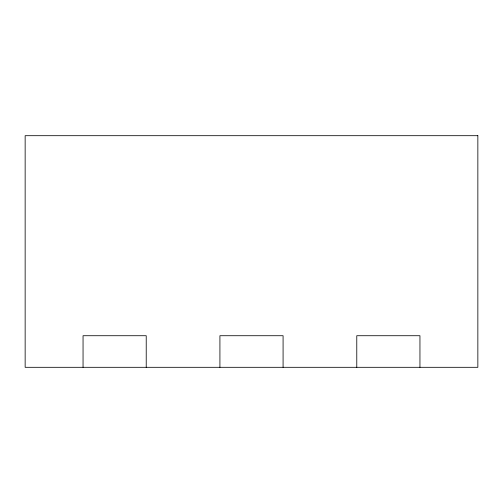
<?xml version="1.0" encoding="UTF-8"?>
<svg xmlns="http://www.w3.org/2000/svg" width="503" height="503" viewBox="0 0 503 503"><rect width="100%" height="100%" fill="white"/><g stroke="black" fill="none" stroke-linecap="round" stroke-linejoin="round"><path stroke-width="0.75" d="M419.948 367.309L419.948 335.721L356.778 335.721L356.778 367.309M283.082 367.309L283.082 335.721L219.918 335.721L219.918 367.309M146.222 367.309L146.222 335.721L83.052 335.721L83.052 367.309M477.85 135.691L25.15 135.691L25.15 367.309L477.85 367.309L477.85 135.691"/></g></svg>
